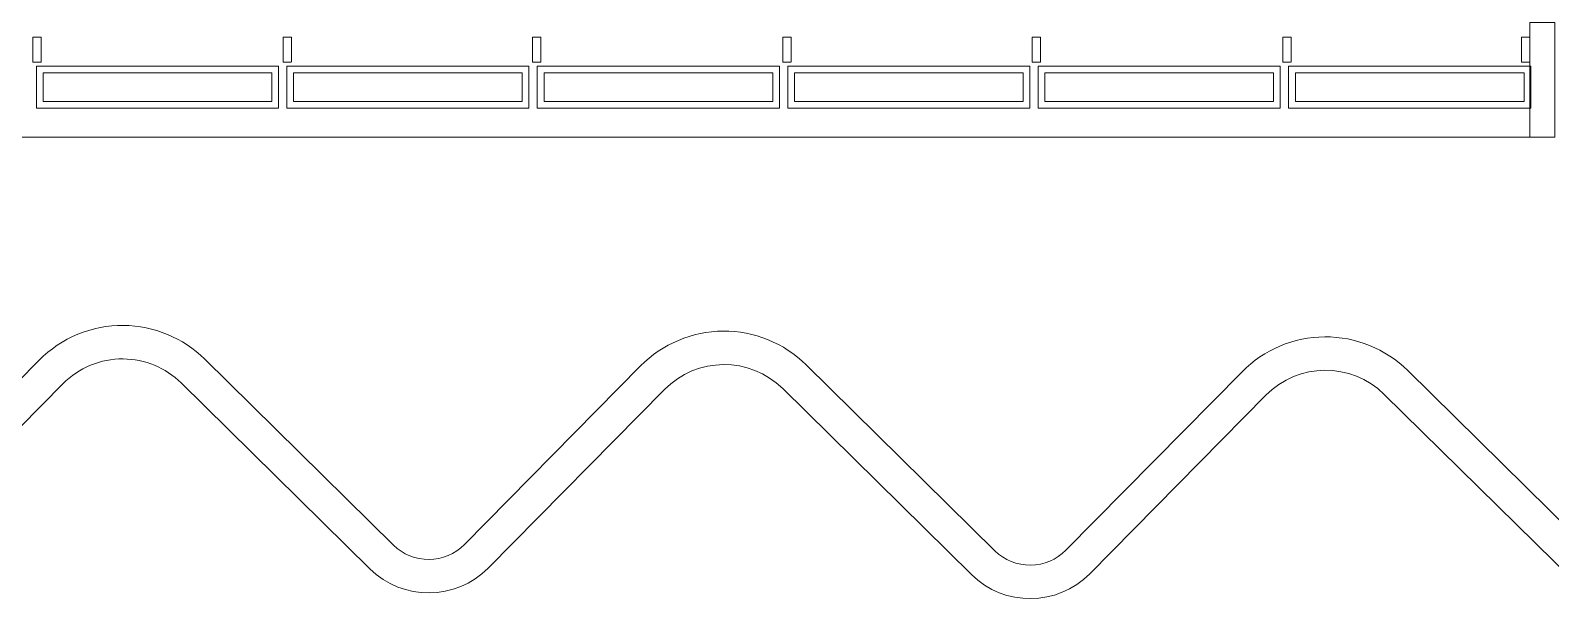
# Model space of a CAD drawing. Header units: millimetres. Extents: x 917 to 1168, y -421 to -23.
# Drawn here: x 1057.66 to 1066.75, y -364.09 to -360.69 of the extents above; entities that cross this region are included whole.
import ezdxf

# ---------------------------------------------------------------- set-up
doc = ezdxf.new("R2010")
doc.units = ezdxf.units.MM
doc.header["$LTSCALE"] = 0.1
doc.layers.get('0').update_dxf_attribs({"lineweight": 5})
doc.layers.add('A-GLAZ-CWMG', color=7, linetype='Continuous', lineweight=5)
doc.layers.add('CORDON H NUEVO', color=251, linetype='Continuous', lineweight=5)

# ---------------------------------------------------------------- blocks, each defined once
blk = doc.blocks.new('Montante rectangular - 50 x 150mm-V30-02 Torre PB')
at = {"layer": 'A-GLAZ-CWMG', "color": 8}
for p, q in [((-0.025, 0.075), (0.025, 0.075)), ((-0.025, 0.0421), (-0.025, 0.075)), ((-0.025, -0.075), (-0.025, 0.0421)), ((0.025, 0.075), (0.025, 0.0378)), ((0.025, 0.0378), (0.025, -0.075)), ((0.025, -0.075), (-0.025, -0.075))]:
    blk.add_line(p, q, dxfattribs=at)
blk = doc.blocks.new('Montante rectangular - 50 x 150mm-V31-02 Torre PB')
at = {"layer": 'A-GLAZ-CWMG', "color": 8}
for p, q in [((-0.025, 0.075), (-0.018, 0.075)), ((-0.025, -0.0464), (-0.025, 0.075)), ((-0.0166, 0.075), (-0.0038, 0.075)), ((-0.003, 0.075), (0.0092, 0.075)), ((0.0102, 0.075), (0.0217, 0.075)), ((0.025, 0.075), (0.025, -0.0598)), ((-0.025, -0.075), (-0.025, -0.0464)), ((0.025, -0.075), (-0.025, -0.075)), ((0.025, -0.0598), (0.025, -0.075))]:
    blk.add_line(p, q, dxfattribs=at)
blk = doc.blocks.new('T1-PB-2020')
at = {"color": 8}
blk.add_line((4087.6494, 1251.5653), (4099.4376, 1251.5653), dxfattribs=at)
for points in [[(4099.5876, 1251.5653), (4099.4376, 1251.5653), (4099.4376, 1252.2518), (4099.5876, 1252.2518)], [(4091.9584, 1251.9903), (4090.5113, 1251.9903), (4090.5113, 1251.7403), (4091.9584, 1251.7403)], [(4091.9184, 1251.9503), (4090.5513, 1251.9503), (4090.5513, 1251.7803), (4091.9184, 1251.7803)], [(4093.4553, 1251.9903), (4092.0082, 1251.9903), (4092.0082, 1251.7403), (4093.4553, 1251.7403)], [(4093.4153, 1251.9503), (4092.0482, 1251.9503), (4092.0482, 1251.7803), (4093.4153, 1251.7803)], [(4094.9522, 1251.9903), (4093.5051, 1251.9903), (4093.5051, 1251.7403), (4094.9522, 1251.7403)], [(4094.9122, 1251.9503), (4093.5451, 1251.9503), (4093.5451, 1251.7803), (4094.9122, 1251.7803)], [(4096.4491, 1251.9903), (4095.002, 1251.9903), (4095.002, 1251.7403), (4096.4491, 1251.7403)], [(4096.4091, 1251.9503), (4095.042, 1251.9503), (4095.042, 1251.7803), (4096.4091, 1251.7803)], [(4097.946, 1251.9903), (4096.4989, 1251.9903), (4096.4989, 1251.7403), (4097.946, 1251.7403)], [(4097.906, 1251.9503), (4096.5389, 1251.9503), (4096.5389, 1251.7803), (4097.906, 1251.7803)], [(4099.4429, 1251.9903), (4097.9958, 1251.9903), (4097.9958, 1251.7403), (4099.4429, 1251.7403)], [(4099.4029, 1251.9503), (4098.0358, 1251.9503), (4098.0358, 1251.7803), (4099.4029, 1251.7803)]]:
    blk.add_lwpolyline(points, close=True, dxfattribs=at)
at = {"color": 8, "extrusion": (0, 0, -1), "rotation": 180}
for name, p in [('Montante rectangular - 50 x 150mm-V30-02 Torre PB', (-4090.514, 1252.0903)), ('Montante rectangular - 50 x 150mm-V31-02 Torre PB', (-4092.0109, 1252.0903)), ('Montante rectangular - 50 x 150mm-V30-02 Torre PB', (-4093.5013, 1252.0903)), ('Montante rectangular - 50 x 150mm-V31-02 Torre PB', (-4094.9982, 1252.0903)), ('Montante rectangular - 50 x 150mm-V30-02 Torre PB', (-4096.4885, 1252.0903)), ('Montante rectangular - 50 x 150mm-V31-02 Torre PB', (-4097.9854, 1252.0903)), ('Montante rectangular - 50 x 150mm-V31-02 Torre PB', (-4099.4126, 1252.0903))]:
    blk.add_blockref(name, p, dxfattribs=at)

msp = doc.modelspace()

# ---------------------------------------------------------------- linework, layer by layer
at = {"layer": 'CORDON H NUEVO', "lineweight": 5}
for p, q in [((1056.8058, -363.8719), (1057.8588, -362.8038)), ((1058.5661, -362.7988), (1059.6941, -363.911)), ((1060.4012, -363.906), (1061.4543, -362.8379)), ((1063.2896, -363.9452), (1062.1614, -362.8329)), ((1065.0498, -362.872), (1063.9967, -363.9402)), ((1066.885, -363.9793), (1065.7569, -362.867))]:
    msp.add_line(p, q, dxfattribs=at)
msp.add_lwpolyline([(1067.0254, -363.8369), (1065.8973, -362.7246, 0.414214), (1064.9074, -362.7316), (1063.8542, -363.7997, -0.414214), (1063.43, -363.8027), (1062.3019, -362.6904, 0.414214), (1061.3119, -362.6974), (1060.2588, -363.7656, -0.414214), (1059.8345, -363.7686), (1058.7065, -362.6564, 0.19461), (1058.2217, -362.4549), (1058.2215, -362.4549, 0.203222), (1057.7164, -362.6634), (1056.6634, -363.7314)], format="xyb", dxfattribs=at)
for centre, start, end in [((1058.2149, -363.1548), 89.45582, 135.40515), ((1058.215, -363.1548), 45.40515, 89.47155), ((1061.8104, -363.1889), 45.40515, 135.40515), ((1065.4058, -363.2231), 45.40515, 135.40515), ((1060.0452, -363.555), 225.40515, 315.40515), ((1063.6406, -363.5891), 225.40515, 315.40515)]:
    msp.add_arc(centre, 0.5, start, end, dxfattribs=at)

# ---------------------------------------------------------------- block references
at = {"color": 2}
msp.add_blockref('T1-PB-2020', (-3032.8104, -1612.8946), dxfattribs=at)

doc.saveas('drawing.dxf')
